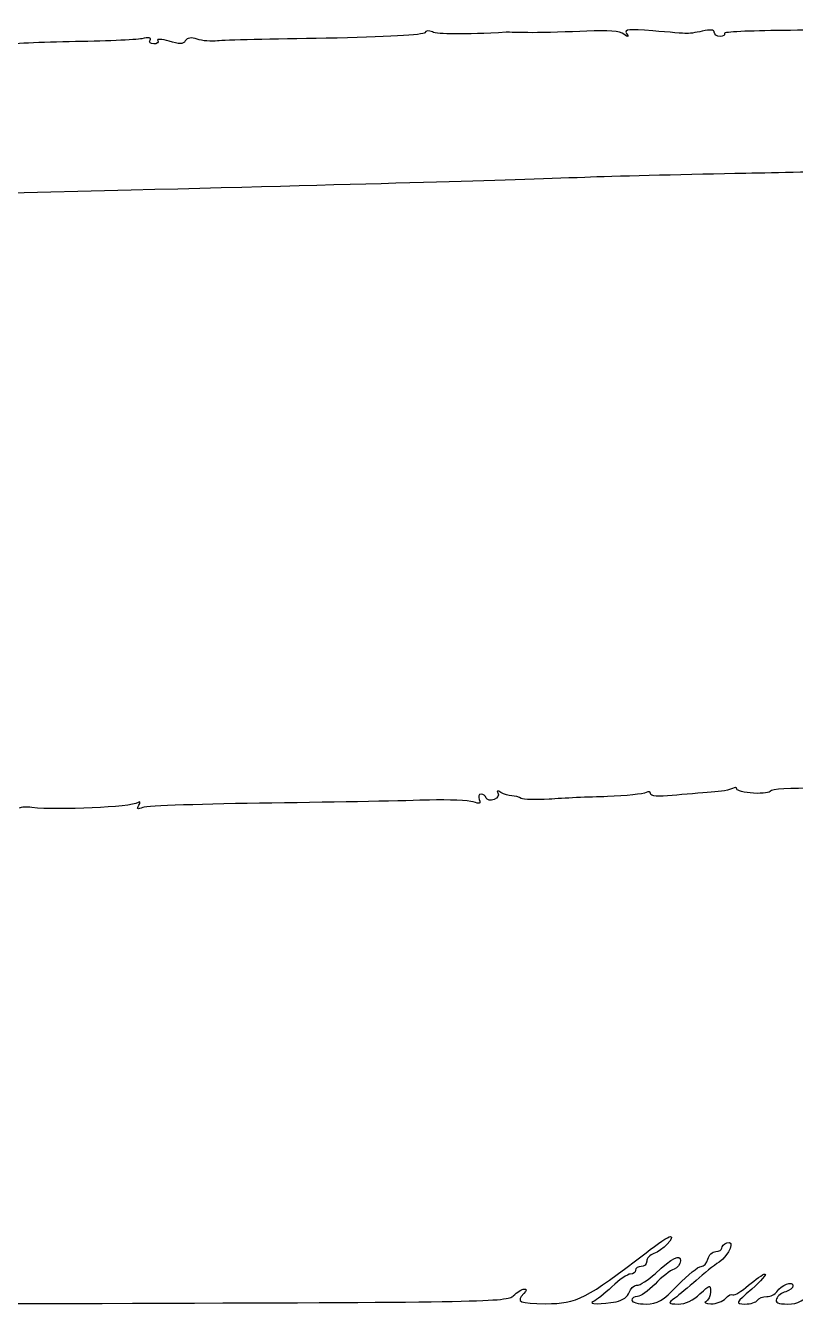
# Model space of a CAD drawing. Extents: x 0 to 69.4, y 0 to 30.3.
# Drawn here: x 31.1 to 34.67, y 0 to 5.92 of the extents above; entities that cross this region are included whole.
import ezdxf

# ---------------------------------------------------------------- set-up
doc = ezdxf.new("R2010")
doc.units = 0
doc.header["$MEASUREMENT"] = 0
doc.layers.get('0').update_dxf_attribs({"linetype": 'CONTINUOUS'})

msp = doc.modelspace()

# ---------------------------------------------------------------- linework, layer by layer
at = {"color": 0, "linetype": 'CONTINUOUS'}
msp.add_line((30.4467, 5.12961), (31.5924, 5.15739), dxfattribs=at)
for points in [[(31.6792, 5.85004), (31.6861, 5.86219), (31.6739, 5.86393), (31.641, 5.85699)], [(31.8979, 5.85525), (31.8701, 5.86393), (31.851, 5.86219), (31.8424, 5.84657)], [(32.9517, 5.88476), (32.9482, 5.87435), (32.7693, 5.86393), (32.495, 5.85872)], [(32.9864, 5.88824), (32.9707, 5.89518), (32.9551, 5.89518), (32.9517, 5.88476)], [(33.3283, 5.8865), (33.1304, 5.87608), (33.0107, 5.87608), (32.9864, 5.88824)], [(33.4499, 5.88476), (33.3925, 5.8865), (33.3387, 5.8865), (33.3283, 5.8865)], [(33.7015, 5.89171), (33.6199, 5.88824), (33.5071, 5.88476), (33.4499, 5.88476)], [(33.8733, 5.87782), (33.8578, 5.89171), (33.7969, 5.89692), (33.7015, 5.89171)], [(34.0069, 5.89344), (33.896, 5.90213), (33.8733, 5.90039), (33.8856, 5.88129)], [(33.8856, 5.88129), (33.896, 5.86393), (33.8942, 5.86219), (33.8733, 5.87782)], [(34.1615, 5.88129), (34.1528, 5.88129), (34.0833, 5.8865), (34.0069, 5.89344)], [(34.2361, 5.89171), (34.2049, 5.88476), (34.1719, 5.87956), (34.1615, 5.88129)], [(34.2917, 5.8865), (34.2917, 5.89865), (34.2726, 5.90039), (34.2361, 5.89171)], [(34.3194, 5.8674), (34.3039, 5.8674), (34.2917, 5.87608), (34.2917, 5.8865)], [(34.3386, 5.88129), (34.3421, 5.87261), (34.3333, 5.8674), (34.3194, 5.8674)], [(34.6094, 5.89518), (34.4549, 5.89344), (34.3333, 5.88824), (34.3386, 5.88129)], [(34.8958, 5.91769), (34.8907, 5.90386), (34.8039, 5.89692), (34.6094, 5.89518)], [(31.3042, 5.8431), (31.1463, 5.83963), (31.0074, 5.83268), (30.9935, 5.824)], [(31.641, 5.85699), (31.6149, 5.85178), (31.4622, 5.84483), (31.3042, 5.8431)], [(31.6965, 5.83268), (31.6808, 5.83268), (31.6739, 5.84136), (31.6792, 5.85004)], [(31.7156, 5.84831), (31.7208, 5.83963), (31.7121, 5.83268), (31.6965, 5.83268)], [(31.7676, 5.84483), (31.7329, 5.85525), (31.7086, 5.85699), (31.7156, 5.84831)], [(31.8424, 5.84657), (31.8319, 5.83094), (31.8146, 5.83094), (31.7676, 5.84483)], [(31.9917, 5.84657), (31.9639, 5.8431), (31.9204, 5.84657), (31.8979, 5.85525)], [(32.495, 5.85872), (32.2468, 5.85525), (32.0211, 5.85004), (31.9917, 5.84657)], [(31.5924, 5.15739), (32.7832, 5.1869), (33.3092, 5.20253), (33.6928, 5.21642)], [(33.6928, 5.21642), (33.8178, 5.22163), (34.1303, 5.22857), (34.3872, 5.23378)], [(34.3872, 5.23378), (34.6458, 5.23899), (35.1563, 5.25114), (35.5242, 5.25982)], [(33.304, 2.36778), (33.2883, 2.37819), (33.2832, 2.37646), (33.2901, 2.36604)], [(33.3543, 2.35215), (33.3404, 2.35215), (33.3179, 2.3591), (33.304, 2.36778)], [(33.9757, 2.36778), (33.9636, 2.36083), (33.8837, 2.35215), (33.7969, 2.34868)], [(33.9965, 2.36257), (33.9965, 2.37125), (33.9879, 2.37472), (33.9757, 2.36778)], [(34.2778, 2.36951), (34.2326, 2.36604), (34.1511, 2.3591), (34.0972, 2.35389)], [(34.3768, 2.38687), (34.3664, 2.37993), (34.3212, 2.37125), (34.2778, 2.36951)], [(34.3958, 2.3834), (34.3958, 2.39208), (34.3872, 2.39208), (34.3768, 2.38687)], [(34.474, 2.36431), (34.4306, 2.36778), (34.3958, 2.37646), (34.3958, 2.3834)], [(34.5521, 2.37472), (34.5521, 2.36604), (34.5174, 2.36257), (34.474, 2.36431)], [(34.7657, 2.38687), (34.6476, 2.38861), (34.5521, 2.3834), (34.5521, 2.37472)], [(31.6236, 2.3209), (31.5889, 2.30007), (31.2556, 2.28444), (31.1324, 2.29833)], [(31.6461, 2.29833), (31.6201, 2.28792), (31.6167, 2.29139), (31.6271, 2.30875)], [(31.6271, 2.30875), (31.6357, 2.32264), (31.634, 2.32785), (31.6236, 2.3209)], [(32.2433, 2.31917), (31.9326, 2.31569), (31.6635, 2.30528), (31.6461, 2.29833)], [(32.9725, 2.33306), (32.8822, 2.32958), (32.554, 2.32264), (32.2433, 2.31917)], [(33.1756, 2.32437), (33.1547, 2.33132), (33.0626, 2.33479), (32.9725, 2.33306)], [(33.2033, 2.33479), (33.2119, 2.31569), (33.205, 2.31396), (33.1756, 2.32437)], [(33.2119, 2.36083), (33.2015, 2.36083), (33.1981, 2.34868), (33.2033, 2.33479)], [(33.2363, 2.34174), (33.2328, 2.35215), (33.2224, 2.36083), (33.2119, 2.36083)], [(33.2728, 2.33479), (33.2554, 2.32958), (33.2397, 2.33306), (33.2363, 2.34174)], [(33.2901, 2.36604), (33.2971, 2.35562), (33.2883, 2.34174), (33.2728, 2.33479)], [(33.3978, 2.34), (33.389, 2.34694), (33.3682, 2.35215), (33.3543, 2.35215)], [(33.5279, 2.33653), (33.4654, 2.33306), (33.4082, 2.33479), (33.3978, 2.34)], [(33.7969, 2.34868), (33.7119, 2.34694), (33.5904, 2.34174), (33.5279, 2.33653)], [(34.0972, 2.35389), (34.0331, 2.34694), (33.9965, 2.35042), (33.9965, 2.36257)], [(31.1324, 2.29833), (31.1081, 2.30181), (31.0821, 2.30007), (31.0733, 2.29486)], [(33.9757, 0.23779), (34.0296, 0.27946), (34.0799, 0.31245), (34.0886, 0.31245)], [(34.0886, 0.31245), (34.1146, 0.31245), (34.0486, 0.24474), (34.0122, 0.23438)], [(34.3507, 0.28293), (34.3907, 0.29856), (34.3611, 0.22743), (34.3143, 0.19444)], [(33.5122, 0.00174), (33.6564, 0.00174), (33.6997, 0.02431), (33.9757, 0.23779)], [(34.2622, 0.20833), (34.2674, 0.22743), (34.2831, 0.243), (34.2986, 0.243)], [(34.2986, 0.243), (34.3143, 0.243), (34.3264, 0.24995), (34.3264, 0.25863)], [(34.3264, 0.25863), (34.3264, 0.26731), (34.3368, 0.27772), (34.3507, 0.28293)], [(33.9792, 0.19792), (33.9792, 0.18403), (33.9671, 0.17361), (33.9532, 0.17361)], [(34.0122, 0.23438), (33.9931, 0.22743), (33.9792, 0.21181), (33.9792, 0.19792)], [(34.0174, 0.14062), (34.099, 0.21528), (34.1354, 0.23438), (34.1354, 0.19965)], [(34.1354, 0.19965), (34.1354, 0.18403), (34.1215, 0.1684), (34.106, 0.16146)], [(34.3143, 0.19444), (34.29, 0.17882), (34.2431, 0.14062), (34.2083, 0.10938)], [(34.231, 0.17361), (34.2431, 0.17361), (34.2569, 0.18924), (34.2622, 0.20833)], [(33.9029, 0.13889), (33.8907, 0.13889), (33.8525, 0.11285), (33.8178, 0.07986)], [(33.9272, 0.15625), (33.9272, 0.14757), (33.9168, 0.13889), (33.9029, 0.13889)], [(33.9532, 0.17361), (33.9393, 0.17361), (33.9272, 0.16667), (33.9272, 0.15625)], [(33.9324, 0.08681), (33.9481, 0.08681), (33.9861, 0.11111), (34.0174, 0.14062)], [(34.106, 0.16146), (34.0886, 0.15625), (34.0486, 0.125), (34.0174, 0.09201)], [(34.1233, 0.08681), (34.1701, 0.13542), (34.2171, 0.17361), (34.231, 0.17361)], [(34.4497, 0.08681), (34.4826, 0.11458), (34.5174, 0.13889), (34.5261, 0.13889)], [(34.5261, 0.13889), (34.5365, 0.13889), (34.5087, 0.10764), (34.4653, 0.06944)], [(33.3613, 0.03819), (33.3786, 0.05556), (33.4012, 0.06944), (33.4117, 0.06944)], [(33.4117, 0.06944), (33.4256, 0.06944), (33.4238, 0.0625), (33.4099, 0.04861)], [(33.8178, 0.07986), (33.7831, 0.04688), (33.7449, 0.01736), (33.7328, 0.01215)], [(33.8976, 0.05382), (33.9029, 0.07118), (33.9185, 0.08681), (33.9324, 0.08681)], [(34.0174, 0.09201), (33.9861, 0.06076), (33.9497, 0.03472), (33.9358, 0.03472)], [(33.9757, 0), (34.0296, 0), (34.0521, 0.01389), (34.1233, 0.08681)], [(34.2083, 0.10938), (34.1736, 0.07812), (34.1285, 0.04167), (34.1094, 0.02778)], [(34.2257, 0.04688), (34.2726, 0.09028), (34.2743, 0.09201), (34.2743, 0.05729)], [(34.3785, 0.0434), (34.3854, 0.03819), (34.4185, 0.05903), (34.4497, 0.08681)], [(34.4653, 0.06944), (34.3889, 0.00347), (34.3889, 0.00174), (34.434, 0)], [(34.5817, 0.05729), (34.6007, 0.08854), (34.6563, 0.10764), (34.6563, 0.08507)], [(34.6563, 0.08507), (34.6563, 0.07465), (34.6407, 0.0625), (34.6233, 0.05729)], [(34.6319, 0), (34.6789, 0), (34.7067, 0.01562), (34.7622, 0.06944)], [(29.8756, 0.02604), (29.8668, 0.00174), (30.0578, 0), (31.5976, 0.00347)], [(31.5976, 0.00347), (33.2224, 0.00868), (33.3335, 0.01042), (33.3613, 0.03819)], [(33.4099, 0.04861), (33.3717, 0.01042), (33.389, 0.00174), (33.5122, 0.00174)], [(33.7328, 0.01215), (33.6997, -0.00174), (33.7744, -0.00174), (33.8369, 0.01042)], [(33.8369, 0.01042), (33.8682, 0.01736), (33.8925, 0.03472), (33.8976, 0.05382)], [(33.9358, 0.03472), (33.9219, 0.03472), (33.9099, 0.02778), (33.9099, 0.01736)], [(33.9099, 0.01736), (33.9099, 0.00868), (33.9393, 0), (33.9757, 0)], [(34.1094, 0.02778), (34.0764, 0.00174), (34.0764, 0.00174), (34.125, 0)], [(34.125, 0), (34.1581, 0), (34.1944, 0.01736), (34.2257, 0.04688)], [(34.2535, 0.01215), (34.2414, 0.00694), (34.2518, 0.00174), (34.2761, 0.00174)], [(34.2743, 0.05729), (34.2743, 0.03646), (34.2639, 0.01562), (34.2535, 0.01215)], [(34.2761, 0.00174), (34.3021, 0), (34.3317, 0.01215), (34.3438, 0.02604)], [(34.3438, 0.02604), (34.356, 0.03993), (34.3715, 0.04861), (34.3785, 0.0434)], [(34.434, 0), (34.4601, 0), (34.4861, 0.00868), (34.4914, 0.01736)], [(34.4914, 0.01736), (34.4965, 0.02778), (34.5174, 0.03472), (34.5347, 0.03472)], [(34.5347, 0.03472), (34.5521, 0.03472), (34.5747, 0.04514), (34.5817, 0.05729)], [(34.5799, 0.02431), (34.5729, 0.00694), (34.5868, 0), (34.6319, 0)], [(34.6233, 0.05729), (34.6042, 0.05208), (34.5851, 0.03819), (34.5799, 0.02431)]]:
    msp.add_open_spline(points, degree=3, dxfattribs=at)

doc.saveas('drawing.dxf')
